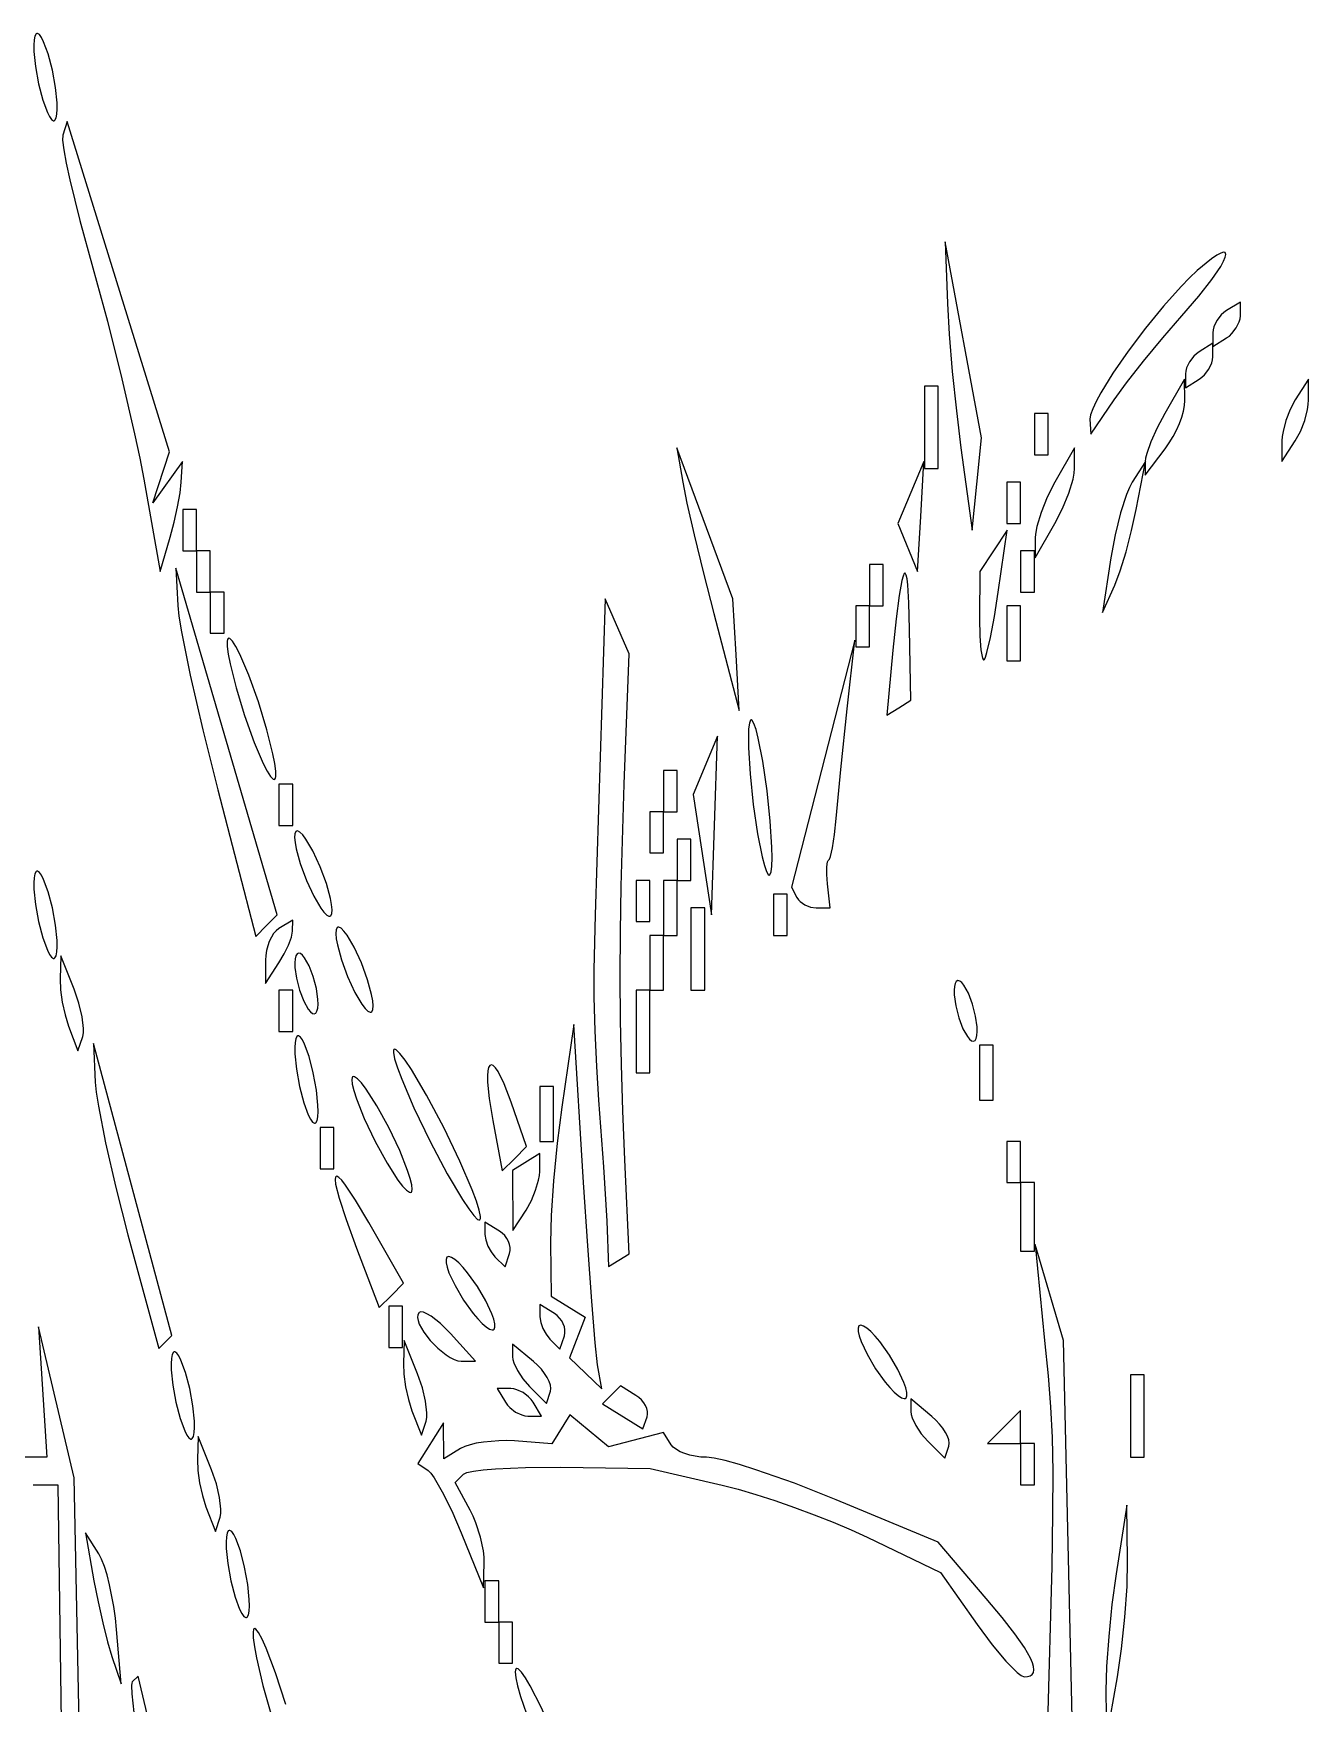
# Model space of a CAD drawing. Header units: millimetres. Extents: x 0.52 to 7.92, y 0.28 to 7.41.
# Drawn here: x 5.942 to 6.853, y 3.922 to 5.115 of the extents above; entities that cross this region are included whole.
import ezdxf

# ---------------------------------------------------------------- set-up
doc = ezdxf.new("R2010")
doc.units = ezdxf.units.MM
doc.header["$MEASUREMENT"] = 0

msp = doc.modelspace()

# ---------------------------------------------------------------- linework, layer by layer
at = {"flags": 128}
for points in [[(5.957748, 5.052519), (5.958595, 5.054133), (5.959118, 5.056854), (5.959324, 5.060536), (5.959222, 5.065033), (5.958123, 5.075884), (5.955882, 5.088235), (5.952868, 5.099813), (5.949663, 5.108558), (5.948108, 5.111602), (5.94665, 5.113619), (5.945335, 5.114503), (5.944747, 5.114487), (5.944213, 5.114147), (5.943366, 5.112534), (5.942843, 5.109812), (5.942637, 5.10613), (5.942739, 5.101634), (5.943837, 5.090783), (5.946078, 5.078431), (5.949093, 5.066854), (5.952298, 5.058109), (5.953853, 5.055065), (5.955311, 5.053048), (5.956625, 5.052164), (5.957214, 5.05218), (5.957748, 5.052519)], [(6.039956, 4.754902), (6.042782, 4.765579), (6.04522, 4.776532), (6.04701, 4.786474), (6.047892, 4.794118), (6.048719, 4.808824), (6.027562, 4.779412), (6.039423, 4.815869), (5.966529, 5.051548), (5.9633, 5.04186), (5.963154, 5.03818), (5.963989, 5.031393), (5.965718, 5.021889), (5.968253, 5.010055), (5.97539, 4.980952), (5.984697, 4.947192), (5.995187, 4.908995), (6.005544, 4.867814), (6.014575, 4.828599), (6.01822, 4.811276), (6.021085, 4.796302), (6.032847, 4.730392), (6.039956, 4.754902)], [(6.61573, 4.792755), (6.619052, 4.825705), (6.593137, 4.965686), (6.594797, 4.921569), (6.596071, 4.899797), (6.598312, 4.873131), (6.601205, 4.844949), (6.604432, 4.818627), (6.612408, 4.759804), (6.61573, 4.792755)], [(6.71375, 4.852853), (6.722726, 4.865144), (6.734863, 4.880556), (6.74857, 4.897119), (6.762255, 4.912865), (6.77435, 4.926942), (6.783607, 4.938838), (6.789909, 4.948208), (6.791917, 4.951839), (6.793142, 4.95471), (6.793572, 4.956778), (6.793191, 4.957999), (6.791985, 4.958331), (6.789939, 4.957731), (6.78704, 4.956155), (6.783272, 4.953561), (6.773075, 4.945147), (6.767509, 4.939932), (6.761574, 4.933874), (6.749004, 4.919789), (6.736176, 4.904016), (6.723901, 4.887681), (6.712994, 4.871908), (6.704265, 4.857823), (6.700971, 4.851765), (6.698527, 4.84655), (6.697034, 4.84232), (6.696593, 4.839215), (6.697107, 4.828431), (6.71375, 4.852853)], [(6.794118, 4.897059), (6.796087, 4.898476), (6.797924, 4.900185), (6.801042, 4.904218), (6.803148, 4.908637), (6.803721, 4.910829), (6.803922, 4.912922), (6.803922, 4.922726), (6.794118, 4.916667), (6.792148, 4.915249), (6.790311, 4.91354), (6.787194, 4.909507), (6.785087, 4.905088), (6.784514, 4.902897), (6.784314, 4.900804), (6.784314, 4.891), (6.794118, 4.897059)], [(6.77451, 4.867647), (6.776479, 4.869064), (6.778316, 4.870773), (6.781434, 4.874806), (6.78354, 4.879225), (6.784114, 4.881417), (6.784314, 4.88351), (6.784314, 4.893314), (6.77451, 4.887255), (6.77254, 4.885838), (6.770703, 4.884129), (6.767586, 4.880096), (6.765479, 4.875677), (6.764906, 4.873485), (6.764706, 4.871392), (6.764706, 4.861588), (6.77451, 4.867647)], [(6.750312, 4.81805), (6.753196, 4.822185), (6.755873, 4.826645), (6.758286, 4.831291), (6.760376, 4.83598), (6.762085, 4.840573), (6.763358, 4.844928), (6.764134, 4.848906), (6.764358, 4.852364), (6.764011, 4.867647), (6.75, 4.843137), (6.744557, 4.832847), (6.740094, 4.822947), (6.737073, 4.814564), (6.736246, 4.811293), (6.735953, 4.808824), (6.735918, 4.79902), (6.750312, 4.81805)], [(6.843137, 4.823529), (6.846827, 4.8304), (6.849849, 4.838235), (6.851891, 4.846071), (6.852447, 4.849687), (6.852641, 4.852941), (6.852641, 4.867647), (6.843137, 4.852941), (6.839447, 4.846071), (6.836425, 4.838235), (6.834383, 4.8304), (6.833828, 4.826784), (6.833634, 4.823529), (6.833634, 4.808824), (6.843137, 4.823529)], [(6.578431, 4.803922), (6.588235, 4.803922), (6.588235, 4.823529), (6.588235, 4.843137), (6.588235, 4.862745), (6.578431, 4.862745), (6.578431, 4.843137), (6.578431, 4.823529), (6.578431, 4.803922)], [(6.656863, 4.813725), (6.666667, 4.813725), (6.666667, 4.833333), (6.666667, 4.843137), (6.656863, 4.843137), (6.656863, 4.823529), (6.656863, 4.813725)], [(6.443907, 4.670939), (6.441736, 4.710784), (6.40175, 4.818627), (6.40587, 4.794118), (6.408893, 4.779136), (6.41408, 4.756463), (6.420703, 4.729176), (6.428034, 4.700351), (6.446078, 4.631094), (6.443907, 4.670939)], [(6.671569, 4.764706), (6.677009, 4.775383), (6.681464, 4.786336), (6.684474, 4.796278), (6.685294, 4.800467), (6.68558, 4.803922), (6.68558, 4.818627), (6.671569, 4.794118), (6.666128, 4.783441), (6.661673, 4.772488), (6.658663, 4.762546), (6.657844, 4.758356), (6.657558, 4.754902), (6.657558, 4.740196), (6.671569, 4.764706)], [(6.57575, 4.769608), (6.57797, 4.808824), (6.559447, 4.764684), (6.573529, 4.730392), (6.57575, 4.769608)], [(6.714236, 4.720588), (6.718139, 4.730909), (6.722326, 4.744516), (6.726297, 4.759639), (6.729547, 4.77451), (6.736147, 4.808824), (6.726812, 4.794118), (6.724815, 4.790363), (6.722716, 4.785313), (6.718464, 4.772212), (6.714558, 4.756583), (6.711501, 4.740196), (6.705525, 4.70098), (6.714236, 4.720588)], [(6.637255, 4.764706), (6.647059, 4.764706), (6.647059, 4.784314), (6.647059, 4.794118), (6.637255, 4.794118), (6.637255, 4.77451), (6.637255, 4.764706)], [(6.04902, 4.745098), (6.058824, 4.745098), (6.058824, 4.764706), (6.058824, 4.77451), (6.04902, 4.77451), (6.04902, 4.754902), (6.04902, 4.745098)], [(6.621185, 4.667484), (6.622026, 4.669205), (6.623064, 4.672551), (6.625565, 4.683328), (6.628362, 4.698234), (6.631128, 4.715686), (6.637533, 4.759804), (6.617947, 4.730392), (6.617797, 4.696895), (6.618018, 4.684212), (6.61873, 4.674438), (6.619823, 4.668541), (6.620477, 4.667347), (6.620825, 4.667241), (6.621185, 4.667484)], [(6.058824, 4.715686), (6.068627, 4.715686), (6.068627, 4.735294), (6.068627, 4.745098), (6.058824, 4.745098), (6.058824, 4.72549), (6.058824, 4.715686)], [(6.539216, 4.705882), (6.54902, 4.705882), (6.54902, 4.72549), (6.54902, 4.735294), (6.539216, 4.735294), (6.539216, 4.715686), (6.539216, 4.705882)], [(6.647059, 4.715686), (6.656863, 4.715686), (6.656863, 4.735294), (6.656863, 4.745098), (6.647059, 4.745098), (6.647059, 4.72549), (6.647059, 4.715686)], [(6.108747, 4.477559), (6.116298, 4.485294), (6.044118, 4.732763), (6.04541, 4.706021), (6.046226, 4.698512), (6.048062, 4.687374), (6.054327, 4.656371), (6.063269, 4.617325), (6.07395, 4.574552), (6.101196, 4.469824), (6.108747, 4.477559)], [(6.560048, 4.63311), (6.568627, 4.638412), (6.567853, 4.689304), (6.567357, 4.708101), (6.566541, 4.720942), (6.566019, 4.725136), (6.565424, 4.72785), (6.564758, 4.729086), (6.564399, 4.729151), (6.564024, 4.728848), (6.563223, 4.727138), (6.562359, 4.723958), (6.560448, 4.713205), (6.558308, 4.69661), (6.555958, 4.674198), (6.551468, 4.627807), (6.560048, 4.63311)], [(6.068627, 4.686275), (6.078431, 4.686275), (6.078431, 4.705882), (6.078431, 4.715686), (6.068627, 4.715686), (6.068627, 4.696078), (6.068627, 4.686275)], [(6.360294, 4.238687), (6.367647, 4.243236), (6.364651, 4.310344), (6.363223, 4.345427), (6.362188, 4.378396), (6.361544, 4.410082), (6.361291, 4.441319), (6.361426, 4.47294), (6.361949, 4.505777), (6.364148, 4.578431), (6.367647, 4.671569), (6.350432, 4.710784), (6.343445, 4.485294), (6.342441, 4.446078), (6.3424, 4.426597), (6.34303, 4.402543), (6.34422, 4.376972), (6.345857, 4.352941), (6.349371, 4.305329), (6.35161, 4.266578), (6.352941, 4.234137), (6.360294, 4.238687)], [(6.529412, 4.676471), (6.539216, 4.676471), (6.539216, 4.696078), (6.539216, 4.705882), (6.529412, 4.705882), (6.529412, 4.686275), (6.529412, 4.676471)], [(6.637255, 4.666667), (6.647059, 4.666667), (6.647059, 4.686275), (6.647059, 4.705882), (6.637255, 4.705882), (6.637255, 4.686275), (6.637255, 4.666667)], [(6.114743, 4.582063), (6.115156, 4.582823), (6.115387, 4.584074), (6.115328, 4.587935), (6.114616, 4.593418), (6.113298, 4.600298), (6.10904, 4.617341), (6.102941, 4.637255), (6.096069, 4.656395), (6.089704, 4.671332), (6.086934, 4.67676), (6.084557, 4.680578), (6.082661, 4.682601), (6.081922, 4.682881), (6.081336, 4.682643), (6.080923, 4.681883), (6.080692, 4.680632), (6.08075, 4.676771), (6.081463, 4.671288), (6.08278, 4.664408), (6.087038, 4.647364), (6.093137, 4.627451), (6.10001, 4.608311), (6.106374, 4.593374), (6.109144, 4.587946), (6.111521, 4.584128), (6.113417, 4.582105), (6.114157, 4.581825), (6.114743, 4.582063)], [(6.501195, 4.490196), (6.511036, 4.490196), (6.509291, 4.507353), (6.508819, 4.514015), (6.508825, 4.51947), (6.50928, 4.523156), (6.509666, 4.52416), (6.510155, 4.52451), (6.510732, 4.52511), (6.511373, 4.526831), (6.512763, 4.53315), (6.514151, 4.542502), (6.515368, 4.553922), (6.518787, 4.589093), (6.523349, 4.632353), (6.528726, 4.681373), (6.483529, 4.504902), (6.487441, 4.497549), (6.488428, 4.496072), (6.489737, 4.494694), (6.493095, 4.492356), (6.497065, 4.490776), (6.501195, 4.490196)], [(6.468058, 4.513809), (6.468902, 4.51592), (6.469417, 4.520068), (6.469611, 4.526005), (6.469494, 4.533485), (6.468354, 4.552088), (6.466063, 4.573906), (6.462999, 4.594951), (6.459753, 4.611448), (6.458183, 4.617476), (6.456713, 4.621748), (6.455391, 4.624058), (6.4548, 4.624413), (6.454265, 4.6242), (6.453421, 4.622089), (6.452906, 4.617941), (6.452711, 4.612004), (6.452829, 4.604524), (6.453969, 4.585921), (6.456259, 4.564103), (6.459324, 4.543058), (6.46257, 4.526561), (6.46414, 4.520533), (6.46561, 4.516261), (6.466932, 4.513951), (6.467522, 4.513596), (6.468058, 4.513809)], [(6.428583, 4.54902), (6.430695, 4.612745), (6.413302, 4.571076), (6.426471, 4.485294), (6.428583, 4.54902)], [(6.392157, 4.558824), (6.401961, 4.558824), (6.401961, 4.578431), (6.401961, 4.588235), (6.392157, 4.588235), (6.392157, 4.568627), (6.392157, 4.558824)], [(6.117647, 4.54902), (6.127451, 4.54902), (6.127451, 4.568627), (6.127451, 4.578431), (6.117647, 4.578431), (6.117647, 4.558824), (6.117647, 4.54902)], [(6.382353, 4.529412), (6.392157, 4.529412), (6.392157, 4.54902), (6.392157, 4.558824), (6.382353, 4.558824), (6.382353, 4.539216), (6.382353, 4.529412)], [(6.1546, 4.484665), (6.155331, 4.486263), (6.155522, 4.488939), (6.155203, 4.49255), (6.154407, 4.496952), (6.151503, 4.507557), (6.147059, 4.519608), (6.141841, 4.530885), (6.136831, 4.539384), (6.134582, 4.542334), (6.132599, 4.544279), (6.130952, 4.545118), (6.130278, 4.54509), (6.129714, 4.544746), (6.128983, 4.543149), (6.128792, 4.540473), (6.12911, 4.536862), (6.129907, 4.53246), (6.13281, 4.521855), (6.137255, 4.509804), (6.142473, 4.498527), (6.147483, 4.490028), (6.149732, 4.487078), (6.151715, 4.485132), (6.153361, 4.484294), (6.154036, 4.484322), (6.1546, 4.484665)], [(6.401961, 4.509804), (6.411765, 4.509804), (6.411765, 4.529412), (6.411765, 4.539216), (6.401961, 4.539216), (6.401961, 4.519608), (6.401961, 4.509804)], [(5.957748, 4.45448), (5.958595, 4.456094), (5.959118, 4.458815), (5.959324, 4.462497), (5.959222, 4.466994), (5.958123, 4.477845), (5.955882, 4.490196), (5.952868, 4.501774), (5.949663, 4.510518), (5.948108, 4.513563), (5.94665, 4.51558), (5.945335, 4.516464), (5.944747, 4.516447), (5.944213, 4.516108), (5.943366, 4.514494), (5.942843, 4.511773), (5.942637, 4.508091), (5.942739, 4.503594), (5.943837, 4.492743), (5.946078, 4.480392), (5.949093, 4.468815), (5.952298, 4.46007), (5.953853, 4.457026), (5.955311, 4.455008), (5.956625, 4.454124), (5.957214, 4.454141), (5.957748, 4.45448)], [(6.372549, 4.480392), (6.382353, 4.480392), (6.382353, 4.5), (6.382353, 4.509804), (6.372549, 4.509804), (6.372549, 4.490196), (6.372549, 4.480392)], [(6.392157, 4.470588), (6.401961, 4.470588), (6.401961, 4.490196), (6.401961, 4.509804), (6.392157, 4.509804), (6.392157, 4.490196), (6.392157, 4.470588)], [(6.470588, 4.470588), (6.480392, 4.470588), (6.480392, 4.490196), (6.480392, 4.5), (6.470588, 4.5), (6.470588, 4.480392), (6.470588, 4.470588)], [(6.411765, 4.431373), (6.421569, 4.431373), (6.421569, 4.45098), (6.421569, 4.470588), (6.421569, 4.490196), (6.411765, 4.490196), (6.411765, 4.470588), (6.411765, 4.45098), (6.411765, 4.431373)], [(6.117647, 4.45098), (6.121349, 4.457316), (6.124403, 4.463696), (6.126493, 4.469378), (6.127301, 4.473618), (6.127451, 4.481549), (6.117647, 4.47549), (6.115681, 4.473935), (6.113852, 4.471829), (6.112201, 4.469267), (6.110767, 4.466341), (6.10959, 4.463144), (6.108709, 4.459768), (6.108163, 4.456307), (6.107993, 4.452853), (6.108143, 4.436275), (6.117647, 4.45098)], [(6.184012, 4.416038), (6.184743, 4.417636), (6.184933, 4.420312), (6.184615, 4.423922), (6.183819, 4.428324), (6.180915, 4.438929), (6.176471, 4.45098), (6.171252, 4.462258), (6.166243, 4.470757), (6.163994, 4.473706), (6.162011, 4.475652), (6.160364, 4.47649), (6.159689, 4.476462), (6.159125, 4.476119), (6.158395, 4.474521), (6.158204, 4.471845), (6.158522, 4.468235), (6.159319, 4.463833), (6.162222, 4.453227), (6.166667, 4.441176), (6.171885, 4.429899), (6.176895, 4.4214), (6.179143, 4.418451), (6.181127, 4.416505), (6.182773, 4.415666), (6.183448, 4.415694), (6.184012, 4.416038)], [(6.382353, 4.431373), (6.392157, 4.431373), (6.392157, 4.45098), (6.392157, 4.470588), (6.382353, 4.470588), (6.382353, 4.45098), (6.382353, 4.431373)], [(5.977569, 4.398395), (5.978056, 4.400916), (5.978136, 4.404203), (5.977179, 4.412515), (5.974897, 4.422221), (5.97149, 4.432213), (5.962027, 4.455882), (5.961406, 4.439527), (5.961693, 4.431799), (5.962935, 4.422847), (5.964933, 4.41378), (5.967485, 4.405709), (5.974187, 4.388246), (5.977569, 4.398395)], [(6.143947, 4.415189), (6.144795, 4.416604), (6.145322, 4.418756), (6.145536, 4.421539), (6.145443, 4.424845), (6.144369, 4.432603), (6.142157, 4.441176), (6.139172, 4.448977), (6.13599, 4.454628), (6.134445, 4.456482), (6.132994, 4.4576), (6.131684, 4.457914), (6.130563, 4.45736), (6.129715, 4.455945), (6.129187, 4.453793), (6.128974, 4.45101), (6.129066, 4.447704), (6.130141, 4.439946), (6.132353, 4.431373), (6.135338, 4.423572), (6.138519, 4.417921), (6.140064, 4.416067), (6.141516, 4.414949), (6.142826, 4.414635), (6.143947, 4.415189)], [(6.614535, 4.395581), (6.615384, 4.396996), (6.615911, 4.399148), (6.616124, 4.401931), (6.616032, 4.405237), (6.614957, 4.412995), (6.612745, 4.421569), (6.60976, 4.429369), (6.606579, 4.43502), (6.605034, 4.436874), (6.603582, 4.437992), (6.602272, 4.438307), (6.601151, 4.437752), (6.600303, 4.436337), (6.599776, 4.434185), (6.599562, 4.431403), (6.599655, 4.428096), (6.600729, 4.420339), (6.602941, 4.411765), (6.605926, 4.403964), (6.609108, 4.398313), (6.610653, 4.396459), (6.612104, 4.395342), (6.613414, 4.395027), (6.614535, 4.395581)], [(6.117647, 4.401961), (6.127451, 4.401961), (6.127451, 4.421569), (6.127451, 4.431373), (6.117647, 4.431373), (6.117647, 4.411765), (6.117647, 4.401961)], [(6.372549, 4.372549), (6.382353, 4.372549), (6.382353, 4.392157), (6.382353, 4.411765), (6.382353, 4.431373), (6.372549, 4.431373), (6.372549, 4.411765), (6.372549, 4.392157), (6.372549, 4.372549)], [(6.34506, 4.164086), (6.343357, 4.179694), (6.340921, 4.209413), (6.338078, 4.248977), (6.335152, 4.294118), (6.328223, 4.406863), (6.319586, 4.348039), (6.316271, 4.322194), (6.31363, 4.295309), (6.31193, 4.270562), (6.311438, 4.251134), (6.311927, 4.213053), (6.336191, 4.198057), (6.325062, 4.169056), (6.348039, 4.146799), (6.34506, 4.164086)], [(6.036473, 4.180264), (6.041149, 4.184939), (5.985294, 4.393445), (5.986536, 4.36584), (5.987235, 4.358635), (5.988755, 4.348705), (5.993878, 4.322455), (6.001144, 4.290666), (6.009788, 4.256912), (6.031798, 4.175589), (6.036473, 4.180264)], [(6.144023, 4.336833), (6.144869, 4.338447), (6.145392, 4.341168), (6.145599, 4.34485), (6.145497, 4.349347), (6.144398, 4.360198), (6.142157, 4.372549), (6.139142, 4.384127), (6.135937, 4.392871), (6.134383, 4.395916), (6.132924, 4.397933), (6.13161, 4.398817), (6.131022, 4.3988), (6.130487, 4.398461), (6.12964, 4.396847), (6.129118, 4.394126), (6.128911, 4.390444), (6.129013, 4.385947), (6.130112, 4.375096), (6.132353, 4.362745), (6.135368, 4.351167), (6.138573, 4.342423), (6.140127, 4.339378), (6.141585, 4.337361), (6.1429, 4.336477), (6.143488, 4.336494), (6.144023, 4.336833)], [(6.261088, 4.267624), (6.261428, 4.268439), (6.261446, 4.26985), (6.260569, 4.274325), (6.258563, 4.280781), (6.255533, 4.288948), (6.246826, 4.309336), (6.235294, 4.333333), (6.222989, 4.356557), (6.212175, 4.374839), (6.207693, 4.381553), (6.204022, 4.386344), (6.201308, 4.388983), (6.200355, 4.389423), (6.199697, 4.389239), (6.199356, 4.388424), (6.199338, 4.387013), (6.200215, 4.382538), (6.202222, 4.376082), (6.205251, 4.367915), (6.213958, 4.347527), (6.22549, 4.323529), (6.237796, 4.300306), (6.248609, 4.282024), (6.253091, 4.27531), (6.256762, 4.270518), (6.259477, 4.26788), (6.260429, 4.26744), (6.261088, 4.267624)], [(6.617647, 4.352941), (6.627451, 4.352941), (6.627451, 4.372549), (6.627451, 4.392157), (6.617647, 4.392157), (6.617647, 4.372549), (6.617647, 4.352941)], [(6.285671, 4.311161), (6.294375, 4.319865), (6.283309, 4.35161), (6.278296, 4.364691), (6.274022, 4.373343), (6.272198, 4.376043), (6.270601, 4.377677), (6.269245, 4.378259), (6.268144, 4.377805), (6.267312, 4.376327), (6.266764, 4.373839), (6.266512, 4.370357), (6.266572, 4.365893), (6.267681, 4.354077), (6.270204, 4.338505), (6.276967, 4.302457), (6.285671, 4.311161)], [(6.212152, 4.287316), (6.212543, 4.288028), (6.212709, 4.289139), (6.2124, 4.292463), (6.211293, 4.297098), (6.209453, 4.302855), (6.203836, 4.316982), (6.196078, 4.333333), (6.187547, 4.348911), (6.179824, 4.360931), (6.176532, 4.365236), (6.173759, 4.368206), (6.171614, 4.369693), (6.170809, 4.369833), (6.170201, 4.369547), (6.16981, 4.368835), (6.169644, 4.367723), (6.169953, 4.3644), (6.17106, 4.359765), (6.1729, 4.354007), (6.178517, 4.339881), (6.186275, 4.323529), (6.194806, 4.307952), (6.202529, 4.295931), (6.205821, 4.291626), (6.208594, 4.288657), (6.210739, 4.28717), (6.211544, 4.28703), (6.212152, 4.287316)], [(6.303922, 4.323529), (6.313725, 4.323529), (6.313725, 4.343137), (6.313725, 4.362745), (6.303922, 4.362745), (6.303922, 4.343137), (6.303922, 4.323529)], [(6.147059, 4.303922), (6.156863, 4.303922), (6.156863, 4.323529), (6.156863, 4.333333), (6.147059, 4.333333), (6.147059, 4.313725), (6.147059, 4.303922)], [(6.637255, 4.294118), (6.647059, 4.294118), (6.647059, 4.313725), (6.647059, 4.323529), (6.637255, 4.323529), (6.637255, 4.303922), (6.637255, 4.294118)], [(6.294118, 4.27451), (6.29782, 4.281232), (6.300874, 4.288666), (6.302963, 4.295906), (6.303547, 4.299171), (6.303771, 4.302049), (6.303922, 4.314883), (6.284314, 4.302764), (6.284614, 4.259804), (6.294118, 4.27451)], [(6.197932, 4.213618), (6.206578, 4.222264), (6.181838, 4.265544), (6.172307, 4.28161), (6.165147, 4.29236), (6.162463, 4.295753), (6.160379, 4.297832), (6.158897, 4.298601), (6.158383, 4.298496), (6.158021, 4.298066), (6.157751, 4.296232), (6.158092, 4.293103), (6.160612, 4.282981), (6.1656, 4.267741), (6.173074, 4.247422), (6.189286, 4.204972), (6.197932, 4.213618)], [(6.647059, 4.245098), (6.656863, 4.245098), (6.656863, 4.264706), (6.656863, 4.284314), (6.656863, 4.294118), (6.647059, 4.294118), (6.647059, 4.27451), (6.647059, 4.254902), (6.647059, 4.245098)], [(6.282176, 4.243587), (6.282603, 4.245629), (6.282594, 4.247786), (6.282178, 4.249992), (6.281385, 4.252183), (6.280244, 4.254293), (6.278785, 4.256256), (6.277036, 4.258008), (6.275027, 4.259484), (6.264706, 4.265863), (6.264706, 4.257115), (6.26527, 4.253154), (6.266806, 4.248836), (6.269079, 4.244683), (6.271855, 4.241217), (6.279003, 4.234069), (6.282176, 4.243587)], [(6.655807, 3.672147), (6.656855, 3.674922), (6.65833, 3.681348), (6.662287, 3.70349), (6.667137, 3.735254), (6.672337, 3.773318), (6.684929, 3.87055), (6.677572, 4.181373), (6.657456, 4.25), (6.664223, 4.181373), (6.666631, 4.156075), (6.668383, 4.133942), (6.669498, 4.11212), (6.669999, 4.087757), (6.669908, 4.058001), (6.669247, 4.019999), (6.666298, 3.907846), (6.662743, 3.781377), (6.652207, 3.808824), (6.651868, 3.668208), (6.655807, 3.672147)], [(6.271175, 4.189475), (6.271816, 4.190984), (6.271751, 4.193404), (6.271028, 4.19661), (6.269697, 4.200477), (6.265402, 4.209691), (6.259259, 4.220044), (6.252343, 4.229623), (6.249033, 4.233528), (6.245942, 4.236731), (6.243158, 4.239145), (6.24077, 4.240686), (6.238868, 4.241269), (6.238127, 4.241174), (6.23754, 4.240808), (6.236899, 4.239299), (6.236964, 4.236879), (6.237686, 4.233673), (6.239018, 4.229806), (6.243312, 4.220592), (6.249455, 4.21024), (6.256372, 4.200661), (6.259681, 4.196755), (6.262772, 4.193553), (6.265556, 4.191138), (6.267944, 4.189597), (6.269847, 4.189014), (6.270588, 4.189109), (6.271175, 4.189475)], [(6.196078, 4.176471), (6.205882, 4.176471), (6.205882, 4.196078), (6.205882, 4.205882), (6.196078, 4.205882), (6.196078, 4.186275), (6.196078, 4.176471)], [(6.247818, 4.166667), (6.257941, 4.166667), (6.240142, 4.186335), (6.232858, 4.193598), (6.226183, 4.198837), (6.223305, 4.200544), (6.220856, 4.20156), (6.21893, 4.201825), (6.217617, 4.201277), (6.216735, 4.199803), (6.216518, 4.197899), (6.216901, 4.195637), (6.217822, 4.19309), (6.221025, 4.187431), (6.225621, 4.181502), (6.231104, 4.175881), (6.236969, 4.171148), (6.239886, 4.169296), (6.242708, 4.167884), (6.245374, 4.166983), (6.247818, 4.166667)], [(6.321392, 4.184763), (6.321818, 4.186806), (6.321809, 4.188962), (6.321393, 4.191169), (6.320601, 4.193359), (6.31946, 4.195469), (6.318, 4.197433), (6.316252, 4.199185), (6.314243, 4.200661), (6.303922, 4.20704), (6.303922, 4.198291), (6.304486, 4.19433), (6.306021, 4.190012), (6.308295, 4.18586), (6.31107, 4.182394), (6.318219, 4.175245), (6.321392, 4.184763)], [(5.891345, 2.971208), (5.961171, 3.387255), (5.98106, 3.616052), (5.971468, 4.083333), (5.946078, 4.191176), (5.951962, 4.098039), (5.931373, 4.098039)], [(6.565292, 4.140456), (6.565934, 4.141964), (6.565869, 4.144384), (6.565146, 4.14759), (6.563814, 4.151457), (6.55952, 4.160671), (6.553377, 4.171024), (6.54646, 4.180603), (6.543151, 4.184508), (6.54006, 4.187711), (6.537276, 4.190125), (6.534888, 4.191666), (6.532986, 4.192249), (6.532244, 4.192155), (6.531658, 4.191788), (6.531016, 4.19028), (6.531081, 4.18786), (6.531804, 4.184654), (6.533136, 4.180787), (6.53743, 4.171573), (6.543573, 4.16122), (6.55049, 4.151641), (6.553799, 4.147736), (6.55689, 4.144533), (6.559674, 4.142119), (6.562062, 4.140578), (6.563964, 4.139995), (6.564706, 4.140089), (6.565292, 4.140456)], [(6.055787, 4.111343), (6.056634, 4.112957), (6.057157, 4.115678), (6.057363, 4.11936), (6.057261, 4.123857), (6.056163, 4.134708), (6.053922, 4.147059), (6.050907, 4.158636), (6.047702, 4.167381), (6.046147, 4.170425), (6.044689, 4.172443), (6.043375, 4.173326), (6.042786, 4.17331), (6.042252, 4.172971), (6.041405, 4.171357), (6.040882, 4.168636), (6.040676, 4.164954), (6.040778, 4.160457), (6.041877, 4.149606), (6.044118, 4.137255), (6.047132, 4.125677), (6.050337, 4.116933), (6.051892, 4.113888), (6.05335, 4.111871), (6.054665, 4.110987), (6.055253, 4.111004), (6.055787, 4.111343)], [(6.222667, 4.123885), (6.223154, 4.126406), (6.223234, 4.129693), (6.222277, 4.138005), (6.219995, 4.147711), (6.216588, 4.157703), (6.207125, 4.181373), (6.206504, 4.165018), (6.206791, 4.157289), (6.208033, 4.148337), (6.210031, 4.139271), (6.212584, 4.1312), (6.219285, 4.113737), (6.222667, 4.123885)], [(6.311478, 4.14522), (6.311754, 4.147222), (6.311418, 4.149582), (6.310521, 4.152214), (6.309111, 4.155029), (6.307239, 4.157942), (6.304954, 4.160865), (6.302307, 4.163712), (6.299346, 4.166396), (6.284314, 4.178871), (6.284314, 4.169828), (6.284561, 4.167764), (6.285271, 4.165359), (6.287878, 4.159877), (6.291735, 4.154076), (6.296446, 4.148652), (6.308578, 4.13652), (6.311478, 4.14522)], [(6.72549, 4.098039), (6.735294, 4.098039), (6.735294, 4.117647), (6.735294, 4.137255), (6.735294, 4.156863), (6.72549, 4.156863), (6.72549, 4.137255), (6.72549, 4.117647), (6.72549, 4.098039)], [(6.295275, 4.127451), (6.305079, 4.127451), (6.29902, 4.137255), (6.297602, 4.139224), (6.295893, 4.141062), (6.29186, 4.144179), (6.287441, 4.146285), (6.28525, 4.146859), (6.283157, 4.147059), (6.273353, 4.147059), (6.279412, 4.137255), (6.280829, 4.135286), (6.282538, 4.133448), (6.286571, 4.130331), (6.29099, 4.128225), (6.293182, 4.127651), (6.295275, 4.127451)], [(6.380419, 4.126867), (6.380792, 4.128731), (6.380706, 4.130738), (6.380195, 4.132824), (6.379292, 4.134927), (6.37803, 4.136983), (6.376441, 4.138929), (6.374558, 4.140702), (6.372414, 4.14224), (6.361441, 4.149022), (6.348607, 4.136189), (6.377451, 4.118275), (6.380419, 4.126867)], [(6.595792, 4.106004), (6.596068, 4.108006), (6.595732, 4.110367), (6.594834, 4.112998), (6.593425, 4.115813), (6.591552, 4.118726), (6.589268, 4.121649), (6.58662, 4.124496), (6.58366, 4.12718), (6.568627, 4.139656), (6.568627, 4.130612), (6.568875, 4.128548), (6.569585, 4.126143), (6.572191, 4.120661), (6.576049, 4.114861), (6.58076, 4.109436), (6.592892, 4.097304), (6.595792, 4.106004)], [(6.64951, 3.941386), (6.652021, 3.941515), (6.653988, 3.942063), (6.655405, 3.943038), (6.656272, 3.944446), (6.656584, 3.946292), (6.656339, 3.948583), (6.655533, 3.951324), (6.654164, 3.954523), (6.649725, 3.962317), (6.642996, 3.972012), (6.633956, 3.98366), (6.622579, 3.997308), (6.588295, 4.037361), (6.515417, 4.0677), (6.485565, 4.07948), (6.458157, 4.089127), (6.44632, 4.09284), (6.436233, 4.095645), (6.428276, 4.09742), (6.422829, 4.098039), (6.418757, 4.098221), (6.414742, 4.09874), (6.410887, 4.099562), (6.407295, 4.100649), (6.40407, 4.101965), (6.401315, 4.103473), (6.399133, 4.105138), (6.397628, 4.106923), (6.392137, 4.115806), (6.352837, 4.105529), (6.325275, 4.128403), (6.312437, 4.10763), (6.28584, 4.109657), (6.280253, 4.109913), (6.274568, 4.109859), (6.263538, 4.108914), (6.25851, 4.108066), (6.254017, 4.106996), (6.250217, 4.105728), (6.247268, 4.104283), (6.235294, 4.096882), (6.234994, 4.122549), (6.216721, 4.093655), (6.224246, 4.088494), (6.226083, 4.086657), (6.228427, 4.083396), (6.234249, 4.07333), (6.240941, 4.059752), (6.247733, 4.044118), (6.263696, 4.004902), (6.264201, 4.022703), (6.264086, 4.026683), (6.263561, 4.031178), (6.261444, 4.041093), (6.258183, 4.051214), (6.256226, 4.055966), (6.254108, 4.060308), (6.243509, 4.080111), (6.249322, 4.085923), (6.251791, 4.087074), (6.256612, 4.088115), (6.263498, 4.089027), (6.272164, 4.089788), (6.293696, 4.090778), (6.318922, 4.09092), (6.382711, 4.090105), (6.434002, 4.078108), (6.445372, 4.075183), (6.458041, 4.071459), (6.471584, 4.067089), (6.485577, 4.062225), (6.499594, 4.05702), (6.513212, 4.051626), (6.526005, 4.046197), (6.537548, 4.040885), (6.589802, 4.015659), (6.615979, 3.978627), (6.626724, 3.964232), (6.636627, 3.952412), (6.64092, 3.947849), (6.644589, 3.944389), (6.647498, 3.942184), (6.64951, 3.941386)], [(6.635294, 4.107843), (6.647059, 4.107843), (6.647059, 4.131373), (6.623529, 4.107843), (6.635294, 4.107843)], [(6.075609, 4.055257), (6.076095, 4.057779), (6.076175, 4.061065), (6.075218, 4.069377), (6.072936, 4.079084), (6.069529, 4.089075), (6.060066, 4.112745), (6.059445, 4.09639), (6.059732, 4.088662), (6.060975, 4.07971), (6.062972, 4.070643), (6.065525, 4.062572), (6.072226, 4.045109), (6.075609, 4.055257)], [(6.647059, 4.078431), (6.656863, 4.078431), (6.656863, 4.098039), (6.656863, 4.107843), (6.647059, 4.107843), (6.647059, 4.088235), (6.647059, 4.078431)], [(5.942176, 4.078431), (5.959704, 4.078431), (5.964595, 3.740196), (5.962499, 3.617647), (5.961214, 3.566923), (5.958991, 3.519242), (5.957442, 3.495788), (5.955555, 3.472188), (5.953296, 3.448141), (5.95063, 3.423345), (5.947524, 3.397497), (5.943942, 3.370296), (5.935213, 3.310628)], [(6.716187, 3.941176), (6.719189, 3.961401), (6.72156, 3.983854), (6.723061, 4.005802), (6.723454, 4.02451), (6.72287, 4.063725), (6.715235, 4.014706), (6.7123, 3.992965), (6.709951, 3.970006), (6.708428, 3.948564), (6.707968, 3.931373), (6.708337, 3.897059), (6.716187, 3.941176)], [(6.001765, 3.975135), (6.00094, 3.983249), (5.999794, 3.991413), (5.996746, 4.007005), (5.994948, 4.013991), (5.993037, 4.020143), (5.991065, 4.025238), (5.989084, 4.029057), (5.979539, 4.044118), (5.9856, 4.009804), (5.988475, 3.994933), (5.991825, 3.97981), (5.995232, 3.966203), (5.998281, 3.955882), (6.004902, 3.936275), (6.001765, 3.975135)], [(6.095003, 3.983892), (6.09585, 3.985506), (6.096372, 3.988227), (6.096579, 3.991909), (6.096477, 3.996406), (6.095378, 4.007257), (6.093137, 4.019608), (6.090123, 4.031185), (6.086918, 4.03993), (6.085363, 4.042974), (6.083905, 4.044992), (6.08259, 4.045876), (6.082002, 4.045859), (6.081467, 4.04552), (6.080621, 4.043906), (6.080098, 4.041185), (6.079892, 4.037503), (6.079993, 4.033006), (6.081092, 4.022155), (6.083333, 4.009804), (6.086348, 3.998226), (6.089553, 3.989482), (6.091107, 3.986437), (6.092566, 3.98442), (6.09388, 3.983536), (6.094469, 3.983553), (6.095003, 3.983892)], [(6.264706, 3.980392), (6.27451, 3.980392), (6.27451, 4), (6.27451, 4.009804), (6.264706, 4.009804), (6.264706, 3.990196), (6.264706, 3.980392)], [(6.122549, 3.921569), (6.115232, 3.944071), (6.108504, 3.961761), (6.105594, 3.968248), (6.10311, 3.972868), (6.101148, 3.975397), (6.100391, 3.975809), (6.099799, 3.975616), (6.099392, 3.974811), (6.099178, 3.973428), (6.099304, 3.969061), (6.100122, 3.962777), (6.10158, 3.954837), (6.106202, 3.93504), (6.112745, 3.911765)], [(6.27451, 3.95098), (6.284314, 3.95098), (6.284314, 3.970588), (6.284314, 3.980392), (6.27451, 3.980392), (6.27451, 3.960784), (6.27451, 3.95098)], [(6.331173, 3.841559), (6.331421, 3.844838), (6.330708, 3.849879), (6.329153, 3.856399), (6.326876, 3.864115), (6.320634, 3.882), (6.312939, 3.901269), (6.304746, 3.919656), (6.297011, 3.934896), (6.293614, 3.940627), (6.29069, 3.944722), (6.288358, 3.946897), (6.287452, 3.947176), (6.286739, 3.946869), (6.286378, 3.946103), (6.286261, 3.944795), (6.286719, 3.940679), (6.288038, 3.934768), (6.290144, 3.927306), (6.296418, 3.908718), (6.304943, 3.886882), (6.327855, 3.831603), (6.331173, 3.841559)], [(5.998157, 3.117647), (6.007244, 3.132353), (6.039216, 3.389457), (6.039695, 3.544118), (6.048979, 3.584316), (6.050887, 3.593671), (6.052752, 3.604875), (6.056162, 3.631137), (6.058835, 3.659723), (6.060396, 3.687257), (6.06253, 3.75), (6.017031, 3.941868), (6.012893, 3.93773), (6.012557, 3.936858), (6.012396, 3.935125), (6.012576, 3.929267), (6.014769, 3.909283), (6.019074, 3.880764), (6.025089, 3.846698), (6.041423, 3.759804), (6.028325, 3.406863), (5.999335, 3.171569), (5.98907, 3.102941), (5.998157, 3.117647)]]:
    msp.add_lwpolyline(points, dxfattribs=at)

doc.saveas('drawing.dxf')
